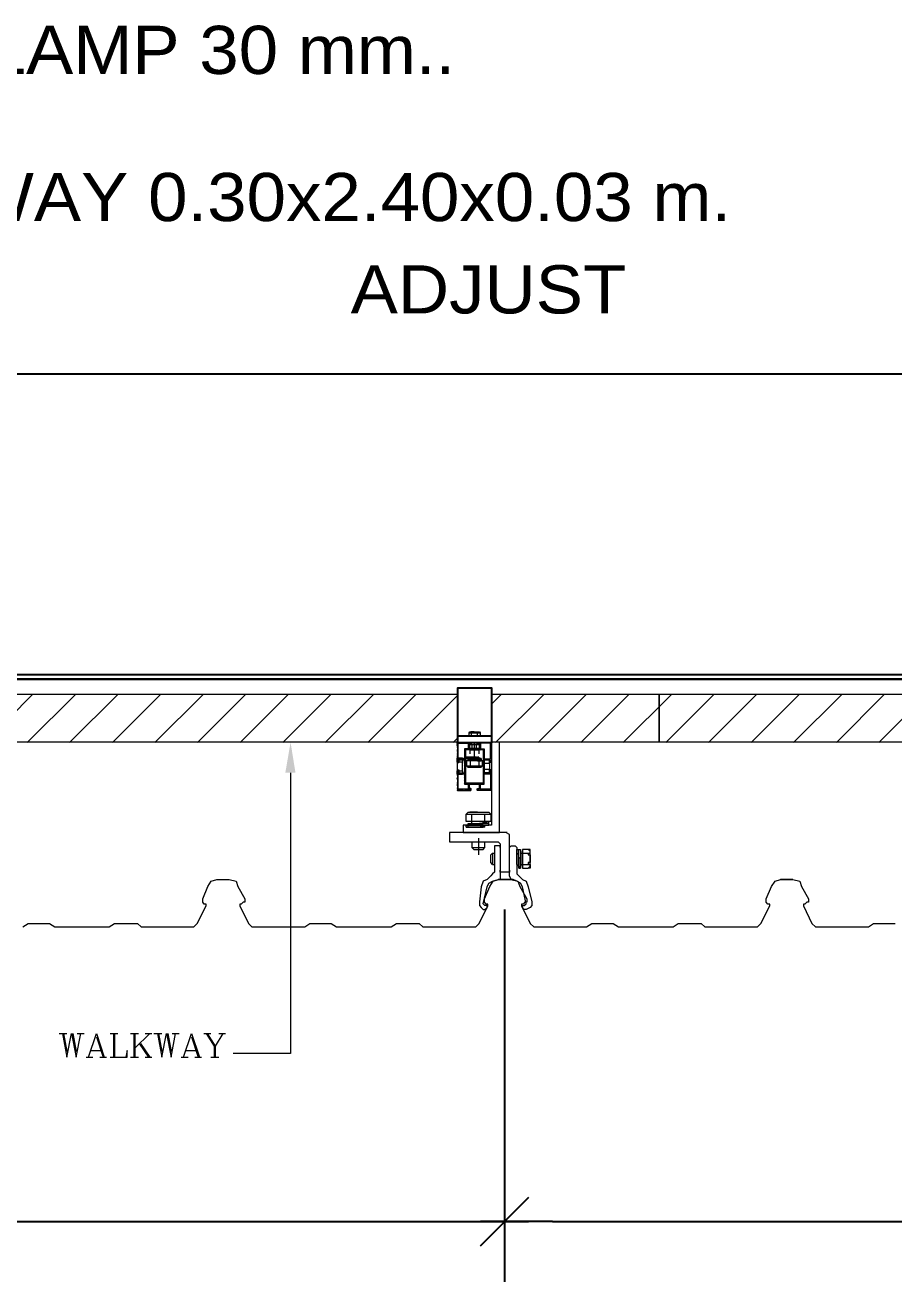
# Model space of a CAD drawing. Header units: millimetres. Extents: x 1732 to 2060, y 1135 to 1322.
# Drawn here: x 1875.6 to 1904.53, y 1141.22 to 1183.08 of the extents above; entities that cross this region are included whole.
import ezdxf

# ---------------------------------------------------------------- set-up
doc = ezdxf.new("R2010")
doc.units = ezdxf.units.MM
doc.layers.get('Defpoints').update_dxf_attribs({"color": 2})
doc.styles.add('MASTER', font='cordia.shx', dxfattribs={"width": 1.1})
doc.dimstyles.new('E0025', dxfattribs={"dimscale": 0.025, "dimtxt": 1.6, "dimasz": 1.6, "dimexe": 2, "dimexo": 1, "dimgap": 2, "dimtad": 1, "dimtih": 1, "dimtoh": 1, "dimdec": 4, "dimzin": 0, "dimdsep": 46, "dimlunit": 6, "dimtxsty": 'MASTER', "dimblk": 'AA', "dimcen": 1, "dimclrd": 256, "dimclre": 256, "dimclrt": 256, "dimadec": 0, "dimazin": 0, "dimtfac": 1, "dimtdec": 4, "dimtix": 1, "dimtmove": 2, "dimatfit": 3, "dimfxl": 1, "dimtolj": 1, "dimtzin": 0, "dimarcsym": 0})

# ---------------------------------------------------------------- blocks, each defined once
blk = doc.blocks.new('AA')
at = {"color": 3}
blk.add_line((-0.5, -0.5), (0.5, 0.5), dxfattribs=at)
at = {"color": 8}
blk.add_line((-1, 0), (0.5, 0), dxfattribs=at)
blk = doc.blocks.new('*D9')
at = {"lineweight": -2}
for p, q in [((2.9885, -0.1789), (2.9885, -0.4881)), ((4.1585, -0.1789), (4.1585, -0.4881)), ((3.0285, -0.4381), (4.1185, -0.4381))]:
    blk.add_line(p, q, dxfattribs=at)
at = {"layer": 'Defpoints', "color": 0}
for p in [(2.9885, -0.1539), (4.1585, -0.1539), (4.1585, -0.4381)]:
    blk.add_point(p, dxfattribs=at)
at = {"linetype": 'ByBlock', "lineweight": -2, "xscale": 0.04, "yscale": 0.04, "zscale": 0.04, "rotation": 180}
blk.add_blockref('AA', (2.9885, -0.4381), dxfattribs=at)
at = {"linetype": 'ByBlock', "lineweight": -2, "xscale": 0.04, "yscale": 0.04, "zscale": 0.04}
blk.add_blockref('AA', (4.1585, -0.4381), dxfattribs=at)
at = {"insert": (3.5735, -0.3681), "char_height": 0.04, "attachment_point": 5, "style": 'MASTER'}
blk.add_mtext('\\A1;1.20', dxfattribs=at)
blk = doc.blocks.new('*D10')
at = {"lineweight": -2}
for p, q in [((4.1585, -0.1789), (4.1585, -0.4881)), ((5.3285, -0.1789), (5.3285, -0.4881)), ((4.1985, -0.4381), (5.2885, -0.4381))]:
    blk.add_line(p, q, dxfattribs=at)
at = {"layer": 'Defpoints', "color": 0}
for p in [(4.1585, -0.1539), (5.3285, -0.1539), (5.3285, -0.4381)]:
    blk.add_point(p, dxfattribs=at)
at = {"linetype": 'ByBlock', "lineweight": -2, "xscale": 0.04, "yscale": 0.04, "zscale": 0.04, "rotation": 180}
blk.add_blockref('AA', (4.1585, -0.4381), dxfattribs=at)
at = {"linetype": 'ByBlock', "lineweight": -2, "xscale": 0.04, "yscale": 0.04, "zscale": 0.04}
blk.add_blockref('AA', (5.3285, -0.4381), dxfattribs=at)
at = {"insert": (4.7435, -0.3681), "char_height": 0.04, "attachment_point": 5, "style": 'MASTER'}
blk.add_mtext('\\A1;1.20', dxfattribs=at)
blk = doc.blocks.new('*D14')
at = {"lineweight": -2}
for p, q in [((2.9753, 0.06), (2.9753, 0.3158)), ((5.3151, 0.06), (5.3151, 0.3158)), ((3.0153, 0.2658), (5.2751, 0.2658))]:
    blk.add_line(p, q, dxfattribs=at)
at = {"layer": 'Defpoints', "color": 0}
for p in [(5.3151, 0.2658), (2.9753, 0.035), (5.3151, 0.035)]:
    blk.add_point(p, dxfattribs=at)
at = {"linetype": 'ByBlock', "lineweight": -2, "xscale": 0.04, "yscale": 0.04, "zscale": 0.04, "rotation": 180}
blk.add_blockref('AA', (2.9753, 0.2658), dxfattribs=at)
at = {"linetype": 'ByBlock', "lineweight": -2, "xscale": 0.04, "yscale": 0.04, "zscale": 0.04}
blk.add_blockref('AA', (5.3151, 0.2658), dxfattribs=at)
at = {"insert": (4.1452, 0.3358), "char_height": 0.04, "attachment_point": 5, "style": 'MASTER'}
blk.add_mtext('\\A1;ADJUST', dxfattribs=at)
blk = doc.blocks.new('A$C03058784')
at = {"color": 3, "lineweight": 0}
blk.add_lwpolyline([(-0.0063, -0.0101), (-0.0079, -0.0086), (-0.0079, 0.0084), (-0.0063, 0.0101), (0, 0.0101), (0, -0.0101)], close=True, dxfattribs=at)
for points in [[(0, 0.0084), (0, 0.0068), (0, 0.0053), (-0.0063, 0.0053), (-0.0063, 0.0101)], [(0, -0.0056), (-0.0063, -0.0056), (-0.0063, -0.0041), (-0.0063, 0.0038), (-0.0063, 0.0053)], [(0, 0.0084), (0, -0.0086)], [(-0.0079, -0.0008), (-0.0079, -0.0071)], [(-0.0079, -0.0056), (-0.0079, -0.0041), (-0.0079, -0.0025)], [(-0.0063, -0.0101), (-0.0063, -0.0056)]]:
    blk.add_lwpolyline(points, dxfattribs=at)
blk = doc.blocks.new('A$Cc067aee0')
blk.add_wipeout([(0, 0), (0.0284, 0), (0.0284, -0.0451), (0, -0.0451)])
at = {"color": 3}
for p, q in [((0.0284, -0.0401), (0, -0.0401)), ((0.0284, -0.0451), (0.0284, -0.0401))]:
    blk.add_line(p, q, dxfattribs=at)
blk.add_lwpolyline([(0, -0.0451), (0.0284, -0.0451), (0.0284, 0), (0, 0)], close=True, dxfattribs=at)
at = {"color": 3, "xscale": 0.4583504039413926, "yscale": 0.4583504039413926, "zscale": 0.4583504039413926, "rotation": 270}
blk.add_blockref('A$C03058784', (0.0143, -0.0401), dxfattribs=at)
blk = doc.blocks.new('A$C39f6e9bc')
at = {"color": 80}
blk.add_line((0.96642, 0.01229), (5.19622, 0.01229), dxfattribs=at)
blk.add_lwpolyline([(5.19622, 0.01229), (0.96642, 0.01229), (0.96642, 0.01634), (5.19622, 0.01634)], close=True, dxfattribs=at)
at = {"color": 8, "lineweight": 0}
blk.add_lwpolyline([(3.36017, -0.04006), (0.3693, -0.04006), (0.3693, 0), (3.36017, 0), (4.28704, 0), (4.28704, -0.04006)], close=True, dxfattribs=at)
for points in [[(3.72701, -0.04031), (3.76707, 0)], [(3.76225, -0.04031), (3.80256, 0)], [(3.79749, -0.04031), (3.8378, 0)], [(3.83299, -0.04031), (3.8733, 0)], [(3.86823, -0.04031), (3.90854, 0)], [(3.90372, -0.04031), (3.94377, 0)], [(3.93896, -0.04031), (3.97927, 0)], [(3.97445, -0.04031), (4.01451, 0)], [(4.00969, -0.04031), (4.05, 0)], [(4.04518, -0.04031), (4.08524, 0)], [(4.08042, -0.04031), (4.12073, 0)], [(4.11592, -0.04031), (4.15597, 0)], [(4.15115, -0.04031), (4.19146, 0)], [(4.18639, -0.04031), (4.2267, 0)], [(4.22189, -0.04031), (4.26194, 0)], [(4.25713, -0.04031), (4.29744, 0)], [(4.48935, -0.04006), (4.28704, -0.04006), (4.28704, 0), (4.48935, 0)], [(4.29262, -0.04031), (4.33268, 0)], [(4.32786, -0.04031), (4.36817, 0)], [(4.36335, -0.04031), (4.40341, 0)], [(4.39859, -0.04031), (4.4389, 0)], [(4.43408, -0.04031), (4.47414, 0)], [(4.46932, -0.04031), (4.50938, 0)], [(3.7587, -0.19344), (3.76301, -0.19065), (3.78076, -0.19065), (3.78507, -0.19344), (3.78659, -0.19344), (3.83045, -0.19344), (3.83476, -0.19065), (3.85377, -0.19065), (3.85682, -0.19344), (3.85808, -0.19344), (3.89915, -0.19344), (3.90068, -0.19344), (3.90346, -0.19065), (3.91082, -0.17594), (3.91082, -0.17442), (3.9093, -0.17442), (3.90803, -0.1729), (3.90803, -0.17011), (3.91234, -0.15972), (3.91513, -0.15541), (3.91969, -0.15389), (3.92983, -0.15389), (3.93566, -0.15541), (3.93718, -0.15972), (3.94301, -0.17011), (3.94301, -0.1729), (3.94149, -0.1729), (3.93997, -0.17442), (3.9387, -0.17442), (3.9387, -0.17594), (3.94606, -0.19065), (3.94885, -0.19344), (3.95037, -0.19344), (3.9927, -0.19344), (3.99701, -0.19065), (4.01476, -0.19065), (4.01907, -0.19344), (4.02059, -0.19344), (4.06445, -0.19344), (4.06876, -0.19065), (4.08777, -0.19065), (4.09082, -0.19344), (4.09208, -0.19344), (4.13315, -0.19344), (4.13468, -0.19344), (4.13746, -0.19065), (4.14482, -0.17594), (4.14482, -0.17442), (4.1433, -0.17442), (4.14203, -0.1729), (4.14203, -0.17011), (4.14634, -0.15972), (4.14913, -0.15541), (4.15369, -0.15389), (4.16383, -0.15389), (4.15369, -0.15389), (4.16383, -0.15389), (4.16966, -0.15541), (4.17118, -0.15972), (4.17701, -0.17011), (4.17701, -0.1729), (4.17549, -0.1729), (4.17397, -0.17442), (4.1727, -0.17442), (4.1727, -0.17594), (4.1798, -0.19065), (4.18285, -0.19344), (4.18437, -0.19344), (4.2267, -0.19344), (4.23101, -0.19065), (4.24876, -0.19065), (4.25307, -0.19344), (4.25459, -0.19344), (4.29845, -0.19344), (4.30276, -0.19065), (4.32177, -0.19065), (4.32482, -0.19344), (4.32608, -0.19344), (4.36715, -0.19344), (4.36868, -0.19344), (4.37146, -0.19065), (4.37882, -0.17594), (4.37882, -0.17442), (4.3773, -0.17442), (4.37577, -0.1729), (4.37577, -0.17011), (4.38034, -0.15972), (4.38313, -0.15541), (4.38769, -0.15389), (4.39783, -0.15389), (4.38769, -0.15389)], [(4.39783, -0.15389), (4.40366, -0.15541), (4.40518, -0.15972), (4.41101, -0.17011), (4.41101, -0.1729), (4.40949, -0.1729), (4.40797, -0.17442), (4.4067, -0.17442), (4.4067, -0.17594), (4.4138, -0.19065), (4.41685, -0.19344), (4.41837, -0.19344), (4.4607, -0.19344), (4.46501, -0.19065), (4.48276, -0.19065)]]:
    blk.add_lwpolyline(points, dxfattribs=at)
at = {"color": 3, "lineweight": 0}
for points in [[(4.11997, -0.04259), (4.11946, -0.0431), (4.11921, -0.0431), (4.11921, -0.04259), (4.11946, -0.04259), (4.11946, -0.04208), (4.11921, -0.04208), (4.11921, -0.04183), (4.11946, -0.04183), (4.11946, -0.04132), (4.11921, -0.04132), (4.11921, -0.04107), (4.11946, -0.04107), (4.11946, -0.04056), (4.11921, -0.04056), (4.11921, -0.04006), (4.11946, -0.04006), (4.13062, -0.04006), (4.13087, -0.04006), (4.13087, -0.04132), (4.13062, -0.04158), (4.12961, -0.04158), (4.12935, -0.04183), (4.12935, -0.04538), (4.13746, -0.04538), (4.13772, -0.04513), (4.13772, -0.04158), (4.1362, -0.04158), (4.1362, -0.04132), (4.13594, -0.04132), (4.13594, -0.04031), (4.1362, -0.04006), (4.14761, -0.04006), (4.14761, -0.04031), (4.14761, -0.04056), (4.14761, -0.04082), (4.14761, -0.04107), (4.14761, -0.04132), (4.14761, -0.04183)], [(4.11921, -0.04208), (4.11997, -0.04132)], [(4.11946, -0.04082), (4.11997, -0.04006)], [(4.12048, -0.04082), (4.12124, -0.04006)], [(4.122, -0.04082), (4.12251, -0.04006)], [(4.12301, -0.04082), (4.12403, -0.04006)], [(4.12428, -0.04082), (4.1253, -0.04006)], [(4.12555, -0.04082), (4.12631, -0.04006)], [(4.12707, -0.04082), (4.12758, -0.04006)], [(4.12834, -0.04082), (4.1291, -0.04006)], [(4.12834, -0.04183), (4.13037, -0.04006)], [(4.1291, -0.04513), (4.13366, -0.04513), (4.13366, -0.04082)], [(4.13011, -0.04158), (4.13087, -0.04082)], [(4.13113, -0.04183), (4.13113, -0.04006)], [(4.13594, -0.04056), (4.1367, -0.04006)], [(4.13594, -0.04183), (4.13594, -0.04006)], [(4.13645, -0.04158), (4.13797, -0.04006)], [(4.13772, -0.04158), (4.13924, -0.04006)], [(4.14685, -0.04107), (4.14685, -0.04082), (4.13848, -0.04082), (4.13848, -0.04538), (4.13873, -0.04538), (4.14177, -0.04538), (4.14177, -0.05375), (4.14228, -0.05375), (4.14685, -0.05375), (4.14685, -0.04107), (4.14761, -0.04056), (4.14761, -0.04031)], [(4.13975, -0.04082), (4.14051, -0.04006)], [(4.14101, -0.04082), (4.14177, -0.04006)], [(4.14228, -0.04082), (4.14304, -0.04006)], [(4.14355, -0.04082), (4.14406, -0.04006)], [(4.14482, -0.04082), (4.14558, -0.04006)], [(4.14608, -0.04082), (4.14685, -0.04006)], [(4.11946, -0.0431), (4.11946, -0.04361), (4.11921, -0.04361), (4.11921, -0.04386), (4.11946, -0.04386), (4.11946, -0.04437), (4.11921, -0.04437), (4.11921, -0.04462), (4.11946, -0.04462), (4.11946, -0.04538), (4.11921, -0.04538), (4.11921, -0.04563), (4.11946, -0.04563), (4.11946, -0.04614), (4.11921, -0.04614), (4.11921, -0.04639), (4.11946, -0.04639), (4.11946, -0.04715), (4.11921, -0.04715), (4.11921, -0.04741), (4.11946, -0.04741), (4.11946, -0.04792), (4.11921, -0.04792), (4.11921, -0.04817), (4.11946, -0.04817), (4.11946, -0.04868), (4.11921, -0.04868), (4.11921, -0.04893), (4.11946, -0.04893), (4.11946, -0.04969), (4.11921, -0.04969), (4.11997, -0.04893)], [(4.11921, -0.04462), (4.11997, -0.04386)], [(4.11921, -0.04741), (4.11997, -0.04639)], [(4.11921, -0.04969), (4.11921, -0.04994), (4.11946, -0.04994), (4.11946, -0.05045), (4.11921, -0.05045), (4.11921, -0.0507), (4.11946, -0.0507), (4.11946, -0.05121), (4.11921, -0.05121), (4.11921, -0.05172), (4.11946, -0.05172), (4.11946, -0.05223), (4.11921, -0.05223), (4.11921, -0.05248), (4.11946, -0.05248), (4.11946, -0.05299), (4.11921, -0.05299), (4.11921, -0.05349), (4.11946, -0.05349), (4.11946, -0.054), (4.11921, -0.054), (4.11921, -0.05425), (4.11946, -0.05425), (4.11946, -0.05476), (4.11921, -0.05476), (4.11921, -0.05501), (4.11946, -0.05501), (4.11946, -0.05577), (4.11921, -0.05577), (4.11921, -0.05603), (4.11946, -0.05603), (4.11946, -0.05654), (4.11921, -0.05654), (4.11921, -0.05679), (4.12073, -0.05679), (4.12099, -0.05654), (4.12099, -0.05451), (4.12504, -0.05451), (4.1253, -0.05476), (4.1253, -0.06541), (4.12504, -0.06541), (4.12504, -0.06566), (4.12124, -0.06566), (4.12099, -0.06541), (4.12099, -0.06313), (4.12073, -0.06313), (4.11946, -0.06313), (4.11921, -0.06363), (4.11946, -0.06363), (4.11946, -0.06414), (4.11921, -0.06414), (4.11921, -0.06465), (4.11946, -0.06465), (4.11946, -0.0649), (4.11921, -0.0649), (4.11921, -0.06541), (4.11946, -0.06541), (4.11946, -0.06566), (4.11921, -0.06566), (4.11921, -0.06617), (4.11946, -0.06617), (4.11946, -0.06668), (4.11921, -0.06668), (4.11921, -0.06693), (4.11946, -0.06693), (4.11946, -0.06744), (4.11997, -0.06693)], [(4.11921, -0.05223), (4.11997, -0.05172)], [(4.11946, -0.04589), (4.11997, -0.04538)], [(4.11946, -0.04842), (4.11997, -0.04766)], [(4.11946, -0.05096), (4.11997, -0.05045)], [(4.1253, -0.04639), (4.12631, -0.04538)], [(4.1253, -0.04766), (4.12606, -0.0469)], [(4.1253, -0.04893), (4.12606, -0.04817)], [(4.1253, -0.0502), (4.12606, -0.04944)], [(4.1253, -0.05172), (4.12606, -0.0507)], [(4.1253, -0.05273), (4.12606, -0.05172)], [(4.14076, -0.04639), (4.12606, -0.04639), (4.12606, -0.07377), (4.12631, -0.07377), (4.14076, -0.07377), (4.14101, -0.07377), (4.14101, -0.04639), (4.14076, -0.04639), (4.14152, -0.04538)], [(4.12656, -0.04639), (4.12758, -0.04538)], [(4.12808, -0.04639), (4.12935, -0.04462)], [(4.12834, -0.0431), (4.12935, -0.04208)], [(4.12834, -0.04437), (4.12935, -0.04335)], [(4.12935, -0.04639), (4.13011, -0.04538)], [(4.13011, -0.04969), (4.13011, -0.04639), (4.13113, -0.04538), (4.1362, -0.04538), (4.13721, -0.04639), (4.13721, -0.04969)], [(4.13011, -0.04639), (4.13721, -0.04639)], [(4.13062, -0.04639), (4.13138, -0.04538)], [(4.13163, -0.04513), (4.13163, -0.04183)], [(4.13163, -0.04639), (4.13265, -0.04538)], [(4.1329, -0.04639), (4.13392, -0.04538)], [(4.13366, -0.05172), (4.13366, -0.04234)], [(4.13797, -0.04513), (4.13366, -0.04513)], [(4.13442, -0.04639), (4.13518, -0.04538)], [(4.13518, -0.04513), (4.13518, -0.04183)], [(4.13569, -0.04639), (4.13645, -0.04538)], [(4.13696, -0.04639), (4.13848, -0.04462)], [(4.13772, -0.04285), (4.13848, -0.04208)], [(4.13772, -0.04411), (4.13848, -0.0431)], [(4.13797, -0.04639), (4.13924, -0.04538)], [(4.13949, -0.04639), (4.14025, -0.04538)], [(4.14101, -0.04715), (4.14177, -0.04639)], [(4.14101, -0.04842), (4.14177, -0.04741)], [(4.14101, -0.04969), (4.14177, -0.04868)], [(4.14101, -0.05096), (4.14177, -0.04994)], [(4.14101, -0.05223), (4.14177, -0.05146)], [(4.14685, -0.04868), (4.14761, -0.04792), (4.14761, -0.04817), (4.14761, -0.04868), (4.14761, -0.04893), (4.14761, -0.04969), (4.14761, -0.04994), (4.14761, -0.05045), (4.14761, -0.0507), (4.14761, -0.05121), (4.14761, -0.05172), (4.14761, -0.05223), (4.14761, -0.05248), (4.14761, -0.05299), (4.14761, -0.05349), (4.14761, -0.054), (4.14761, -0.05425), (4.14761, -0.05476), (4.14761, -0.05501), (4.14761, -0.05577), (4.14659, -0.05679)], [(4.14685, -0.04234), (4.14761, -0.04183), (4.14761, -0.04208), (4.14761, -0.04259), (4.14761, -0.0431), (4.14761, -0.04361), (4.14761, -0.04386), (4.14761, -0.04437), (4.14685, -0.04487)], [(4.14685, -0.04361), (4.14761, -0.0431), (4.14761, -0.04285)], [(4.14685, -0.04639), (4.14761, -0.04563), (4.14761, -0.04538), (4.14761, -0.04462), (4.14761, -0.04437)], [(4.14685, -0.04741), (4.14761, -0.0469)], [(4.14685, -0.04994), (4.14761, -0.04944)], [(4.14685, -0.05146), (4.14761, -0.0507)], [(4.14685, -0.05273), (4.14761, -0.05197)], [(4.14761, -0.04538), (4.14761, -0.04563), (4.14761, -0.04614), (4.14761, -0.04639), (4.14761, -0.04715), (4.14761, -0.04741), (4.14761, -0.04792)], [(4.12377, -0.06363), (4.12377, -0.05654), (4.11921, -0.05654), (4.11921, -0.05299), (4.12377, -0.05299), (4.12377, -0.05654)], [(4.11921, -0.05501), (4.11946, -0.05476), (4.12048, -0.05375)], [(4.11921, -0.05654), (4.11921, -0.06363), (4.12377, -0.06363), (4.12377, -0.06693), (4.11921, -0.06693), (4.11921, -0.06363)], [(4.11946, -0.05349), (4.11997, -0.05273)], [(4.11946, -0.05603), (4.12175, -0.05375)], [(4.11997, -0.05679), (4.12099, -0.05603)], [(4.122, -0.05451), (4.12301, -0.05375)], [(4.12327, -0.05451), (4.12403, -0.05375)], [(4.12454, -0.05451), (4.12606, -0.05324)], [(4.1253, -0.05527), (4.12606, -0.05451)], [(4.1253, -0.05679), (4.12606, -0.05577)], [(4.1253, -0.05806), (4.12606, -0.05679)], [(4.1253, -0.05932), (4.12606, -0.05831)], [(4.1253, -0.06034), (4.12606, -0.05958)], [(4.1253, -0.06186), (4.12606, -0.06085)], [(4.1253, -0.06313), (4.12606, -0.06211)], [(4.12707, -0.05248), (4.12808, -0.05248), (4.12808, -0.05349), (4.13417, -0.05349), (4.1362, -0.05349), (4.13924, -0.05349), (4.1362, -0.05349), (4.13417, -0.05248), (4.13011, -0.05248), (4.1291, -0.05248), (4.12808, -0.05248), (4.1291, -0.05248), (4.12808, -0.05248), (4.12707, -0.05248), (4.12707, -0.05349), (4.12808, -0.05349)], [(4.13924, -0.05451), (4.13417, -0.05451), (4.13113, -0.05349), (4.12808, -0.05349), (4.12707, -0.05349), (4.12808, -0.05349), (4.12808, -0.05451), (4.13113, -0.05451), (4.13417, -0.05451), (4.1362, -0.05451), (4.13721, -0.05552), (4.13823, -0.05552), (4.13721, -0.05552), (4.13823, -0.05552), (4.13924, -0.05552), (4.13823, -0.05552), (4.13721, -0.05451), (4.13417, -0.05451), (4.1362, -0.05451), (4.1362, -0.05552), (4.13721, -0.05552), (4.13011, -0.05552)], [(4.12707, -0.05958), (4.13011, -0.05958)], [(4.13924, -0.05552), (4.12808, -0.05552)], [(4.13721, -0.05248), (4.13721, -0.05349), (4.13518, -0.05248), (4.13315, -0.05248), (4.13113, -0.05248), (4.13011, -0.05248), (4.1291, -0.05248), (4.1362, -0.05248), (4.1362, -0.05349), (4.13823, -0.05349), (4.13924, -0.05349), (4.13924, -0.05451), (4.13924, -0.05552), (4.13823, -0.05552), (4.13721, -0.05552), (4.13721, -0.05958), (4.14025, -0.05958)], [(4.13315, -0.06059), (4.1291, -0.06059)], [(4.13315, -0.05248), (4.13214, -0.05248), (4.13113, -0.05248), (4.13011, -0.05248)], [(4.13011, -0.05451), (4.13011, -0.05552), (4.13011, -0.05958), (4.13113, -0.05958), (4.1362, -0.05958), (4.13721, -0.05958)], [(4.13011, -0.06059), (4.13113, -0.06059), (4.13214, -0.06059)], [(4.13721, -0.05248), (4.1362, -0.05248)], [(4.14101, -0.05349), (4.14177, -0.05273)], [(4.14101, -0.05476), (4.14203, -0.05375)], [(4.14101, -0.05603), (4.14177, -0.05501)], [(4.14101, -0.0573), (4.14177, -0.05654)], [(4.14101, -0.05856), (4.14177, -0.0578)], [(4.14101, -0.05983), (4.14177, -0.05907)], [(4.14101, -0.06135), (4.14177, -0.06034)], [(4.14101, -0.06237), (4.14177, -0.06161)], [(4.14203, -0.05451), (4.14203, -0.05476), (4.14177, -0.05476), (4.14177, -0.06541), (4.14228, -0.06566), (4.14608, -0.06566), (4.14608, -0.06541), (4.14608, -0.06313), (4.14761, -0.06313), (4.14761, -0.06363), (4.14761, -0.06414), (4.14761, -0.06465), (4.14761, -0.0649), (4.14761, -0.06541), (4.14761, -0.06566), (4.14761, -0.06617), (4.14761, -0.06668), (4.14761, -0.06693), (4.14761, -0.06744), (4.14761, -0.06769), (4.14761, -0.06845), (4.14761, -0.06921), (4.14761, -0.06946), (4.14761, -0.07023), (4.14761, -0.07048), (4.14761, -0.07099)], [(4.14608, -0.05755), (4.14177, -0.05755)], [(4.14608, -0.06262), (4.14177, -0.06262)], [(4.14761, -0.05577), (4.14761, -0.05603), (4.14761, -0.05628), (4.14761, -0.05654), (4.14761, -0.05679), (4.14608, -0.05679), (4.14608, -0.05654), (4.14608, -0.05476), (4.14608, -0.05451), (4.14228, -0.05451)], [(4.14254, -0.05451), (4.1433, -0.05375)], [(4.1438, -0.05451), (4.14456, -0.05375)], [(4.14507, -0.05451), (4.14583, -0.05375)], [(4.14608, -0.05476), (4.14761, -0.05299)], [(4.14608, -0.05603), (4.14761, -0.05451)], [(4.14786, -0.05679), (4.14608, -0.05679)], [(4.14685, -0.05375), (4.14685, -0.05349)], [(3.98079, -0.06541), (3.98079, -0.29839), (3.93313, -0.29839)], [(4.11921, -0.06515), (4.11946, -0.0649), (4.12099, -0.06363)], [(4.11921, -0.06744), (4.11921, -0.06744)], [(4.11946, -0.06744), (4.11921, -0.06744), (4.11921, -0.06769), (4.11946, -0.06769), (4.11946, -0.06845), (4.11921, -0.06845), (4.11946, -0.06845), (4.11946, -0.06921), (4.11921, -0.06921), (4.11921, -0.06946), (4.11946, -0.06946), (4.11946, -0.07023), (4.11921, -0.07023), (4.11921, -0.07048), (4.11946, -0.07048), (4.11946, -0.07099), (4.11921, -0.07099), (4.11921, -0.07124), (4.11946, -0.07124), (4.11946, -0.072), (4.11921, -0.072), (4.11946, -0.072), (4.11946, -0.07276), (4.11921, -0.07276), (4.11921, -0.07301), (4.11946, -0.07301), (4.11946, -0.07352), (4.11921, -0.07352), (4.11921, -0.07377), (4.11946, -0.07377), (4.11946, -0.07428), (4.11921, -0.07428), (4.11921, -0.07479), (4.11946, -0.07479), (4.11946, -0.07504), (4.11921, -0.07504), (4.11921, -0.07555), (4.11946, -0.07555), (4.11946, -0.07606), (4.11921, -0.07606), (4.11921, -0.07631), (4.11946, -0.07631), (4.11946, -0.07707), (4.11921, -0.07707), (4.11946, -0.07707), (4.11946, -0.07783), (4.11921, -0.07783), (4.11921, -0.07808), (4.11946, -0.07808), (4.11946, -0.07885), (4.11921, -0.07885), (4.11921, -0.0791), (4.11946, -0.0791), (4.11946, -0.07961), (4.11921, -0.07961), (4.11921, -0.07986), (4.11946, -0.08011), (4.13062, -0.08011), (4.13062, -0.07986), (4.13087, -0.07986), (4.13087, -0.07859), (4.13062, -0.07834), (4.12935, -0.07834), (4.12935, -0.07479), (4.12961, -0.07479), (4.13746, -0.07479), (4.13848, -0.07377)], [(4.11921, -0.07023), (4.11921, -0.06997)], [(4.11921, -0.07276), (4.11921, -0.07276)], [(4.11946, -0.06363), (4.11997, -0.06313)], [(4.11946, -0.06617), (4.12099, -0.06465)], [(4.11946, -0.0687), (4.11997, -0.0682)], [(4.11946, -0.06997), (4.11997, -0.06946)], [(4.11946, -0.07124), (4.11997, -0.07048)], [(4.11946, -0.07251), (4.11997, -0.072)], [(4.11972, -0.08011), (4.12048, -0.0791), (4.11997, -0.0791), (4.11997, -0.06617), (4.12504, -0.06617), (4.1253, -0.06642), (4.1253, -0.07479), (4.12834, -0.07479), (4.12834, -0.0791), (4.12048, -0.0791)], [(4.12073, -0.06617), (4.12149, -0.06566)], [(4.122, -0.06617), (4.12276, -0.06566)], [(4.12301, -0.06617), (4.12403, -0.06566)], [(4.12428, -0.06617), (4.12606, -0.06465)], [(4.1253, -0.06414), (4.12606, -0.06313)], [(4.1253, -0.06693), (4.12606, -0.06592)], [(4.1253, -0.0682), (4.12606, -0.06718)], [(4.1253, -0.06946), (4.12606, -0.06845)], [(4.1253, -0.07048), (4.12606, -0.06972)], [(4.1253, -0.072), (4.12606, -0.07099)], [(4.1253, -0.07327), (4.12606, -0.07225)], [(4.14025, -0.07479), (4.14177, -0.07301)], [(4.14101, -0.06363), (4.14177, -0.06287)], [(4.14101, -0.0649), (4.14177, -0.06414)], [(4.14101, -0.06642), (4.14203, -0.06541)], [(4.14101, -0.06744), (4.14177, -0.06668)], [(4.14101, -0.0687), (4.14177, -0.06794)], [(4.14101, -0.06997), (4.14177, -0.06921)], [(4.14101, -0.07149), (4.14177, -0.07048)], [(4.14101, -0.07276), (4.14177, -0.07175)], [(4.14228, -0.06617), (4.14304, -0.06566)], [(4.14355, -0.06617), (4.14431, -0.06566)], [(4.14482, -0.06617), (4.14558, -0.06566)], [(4.14786, -0.06287), (4.14608, -0.06287)], [(4.14608, -0.06363), (4.14659, -0.06313)], [(4.14608, -0.0649), (4.14761, -0.06313)], [(4.14608, -0.06617), (4.14761, -0.06465)], [(4.14685, -0.06668), (4.14761, -0.06592)], [(4.14685, -0.06794), (4.14761, -0.06744)], [(4.14685, -0.06921), (4.14761, -0.06845)], [(4.14685, -0.07048), (4.14761, -0.06972)], [(4.14685, -0.07175), (4.14761, -0.07099), (4.14761, -0.07124), (4.14761, -0.072), (4.14761, -0.07276), (4.14761, -0.07301), (4.14761, -0.07352), (4.14685, -0.07428)], [(4.14685, -0.07301), (4.14761, -0.07225)], [(4.11921, -0.07631), (4.11997, -0.0758)], [(4.11921, -0.0791), (4.11997, -0.07808)], [(4.11946, -0.07377), (4.11997, -0.07327)], [(4.11946, -0.07504), (4.11997, -0.07454)], [(4.11946, -0.07758), (4.11997, -0.07707)], [(4.12099, -0.08011), (4.12175, -0.0791)], [(4.122, -0.08011), (4.12301, -0.0791)], [(4.12327, -0.08011), (4.12403, -0.0791)], [(4.12479, -0.08011), (4.1253, -0.0791)], [(4.1253, -0.07454), (4.12606, -0.07352)], [(4.12606, -0.08011), (4.12682, -0.0791)], [(4.12631, -0.07479), (4.12707, -0.07377)], [(4.12732, -0.07479), (4.12834, -0.07377)], [(4.12732, -0.08011), (4.12808, -0.0791)], [(4.12834, -0.07479), (4.12961, -0.07377)], [(4.12834, -0.07606), (4.12935, -0.0753)], [(4.12834, -0.07732), (4.12935, -0.07656)], [(4.12834, -0.07859), (4.12935, -0.07783)], [(4.12834, -0.08011), (4.13011, -0.07834)], [(4.12986, -0.07479), (4.13087, -0.07377)], [(4.12986, -0.08011), (4.13087, -0.07885)], [(4.13138, -0.07479), (4.13214, -0.07377)], [(4.13265, -0.07479), (4.13341, -0.07377)], [(4.13392, -0.07479), (4.13468, -0.07377)], [(4.13493, -0.07479), (4.13594, -0.07377)], [(4.14761, -0.07352), (4.14761, -0.07377), (4.14761, -0.07428), (4.14761, -0.07479), (4.14761, -0.07504), (4.14761, -0.07555), (4.14761, -0.07606), (4.14761, -0.07631), (4.14761, -0.07707), (4.14761, -0.07783), (4.14761, -0.07808), (4.14761, -0.07885), (4.14761, -0.0791), (4.14761, -0.07961), (4.14761, -0.07986), (4.14761, -0.08011), (4.1362, -0.08011), (4.13594, -0.07986), (4.13594, -0.07859), (4.1362, -0.07859), (4.1362, -0.07834), (4.13746, -0.07834), (4.13772, -0.07834), (4.13772, -0.07808), (4.13772, -0.07479), (4.13746, -0.07479)], [(4.13594, -0.07885), (4.13645, -0.07834)], [(4.1362, -0.07986), (4.13848, -0.07758)], [(4.13645, -0.07479), (4.13721, -0.07377)], [(4.13746, -0.08011), (4.13848, -0.0791)], [(4.13772, -0.07606), (4.13848, -0.07504)], [(4.13772, -0.07707), (4.13848, -0.07631)], [(4.13873, -0.07479), (4.13975, -0.07377)], [(4.13873, -0.08011), (4.13949, -0.0791)], [(4.13975, -0.08011), (4.14076, -0.0791)], [(4.14127, -0.07479), (4.14177, -0.07428)], [(4.14127, -0.08011), (4.14203, -0.0791)], [(4.14254, -0.08011), (4.1433, -0.0791)], [(4.1438, -0.08011), (4.14456, -0.0791)], [(4.14507, -0.08011), (4.14583, -0.0791)], [(4.14659, -0.08011), (4.14761, -0.07859)], [(4.14685, -0.07555), (4.14761, -0.07479)], [(4.14685, -0.07682), (4.14761, -0.07606)], [(4.14685, -0.07808), (4.14761, -0.07732)], [(4.12682, -0.09963), (4.13138, -0.09963)], [(4.1362, -0.09811), (4.12986, -0.09811)], [(4.14228, -0.11054), (4.14228, -0.10901), (4.13924, -0.11054), (4.1362, -0.11054), (4.13315, -0.11054), (4.13138, -0.11054), (4.12986, -0.11054), (4.14076, -0.11054), (4.14076, -0.10901), (4.14406, -0.10901), (4.14558, -0.10901), (4.14558, -0.10749), (4.14558, -0.10597), (4.14406, -0.10597), (4.14228, -0.10597), (4.14228, -0.09963), (4.1471, -0.09963)], [(4.13138, -0.09811), (4.13315, -0.09811), (4.13468, -0.09811)], [(4.13138, -0.10749), (4.13138, -0.10597), (4.13138, -0.09963), (4.13315, -0.09963), (4.14076, -0.09963), (4.14228, -0.09963)], [(4.14558, -0.10749), (4.13772, -0.10749), (4.13315, -0.10901), (4.12834, -0.10901), (4.12682, -0.10901), (4.12834, -0.10901), (4.12834, -0.10749), (4.13315, -0.10749), (4.13772, -0.10749), (4.14076, -0.10749), (4.14228, -0.10597), (4.14406, -0.10597), (4.14228, -0.10597), (4.14406, -0.10597), (4.14558, -0.10597), (4.14406, -0.10597), (4.14228, -0.10749), (4.13772, -0.10749), (4.14076, -0.10749), (4.14076, -0.10597), (4.14228, -0.10597), (4.13138, -0.10597)], [(4.12682, -0.11054), (4.12834, -0.11054), (4.12834, -0.10901), (4.13772, -0.10901), (4.14076, -0.10901), (4.14558, -0.10901), (4.14076, -0.10901), (4.13772, -0.11054), (4.13138, -0.11054), (4.12986, -0.11054), (4.12834, -0.11054), (4.12986, -0.11054), (4.12834, -0.11054), (4.12682, -0.11054), (4.12682, -0.10901), (4.12834, -0.10901)], [(4.14558, -0.10597), (4.12834, -0.10597)], [(4.1362, -0.11054), (4.13468, -0.11054), (4.13315, -0.11054), (4.13138, -0.11054)], [(4.14228, -0.11054), (4.14076, -0.11054)], [(4.16256, -0.12752), (4.16408, -0.126), (4.16738, -0.126), (4.1689, -0.12752), (4.1689, -0.1478), (4.1689, -0.14932), (4.17042, -0.15085), (4.17346, -0.15389), (4.17651, -0.15541), (4.17828, -0.16023), (4.18132, -0.17265), (4.18132, -0.17569), (4.1798, -0.17721), (4.17651, -0.17899), (4.17499, -0.17899), (4.17346, -0.17721), (4.17346, -0.17569), (4.17499, -0.17569), (4.17651, -0.17417), (4.17346, -0.16023), (4.17194, -0.15718), (4.1689, -0.15541), (4.16561, -0.15389), (4.16408, -0.15389), (4.16256, -0.15085), (4.16256, -0.11814), (4.16256, -0.11662), (4.15952, -0.1151), (4.11439, -0.1151), (4.11287, -0.1151), (4.11287, -0.11662), (4.11287, -0.12118), (4.11287, -0.1227), (4.11439, -0.1227), (4.15318, -0.1227), (4.15496, -0.12448), (4.15496, -0.15085), (4.15496, -0.15389), (4.15318, -0.15389)], [(4.16079, -0.1151), (4.11313, -0.1151)], [(4.13138, -0.1227), (4.13138, -0.12752), (4.13315, -0.12904), (4.14076, -0.12904), (4.14228, -0.12752), (4.14228, -0.1227)], [(4.13696, -0.11966), (4.13696, -0.13361)], [(4.13138, -0.12752), (4.14228, -0.12752)], [(4.15496, -0.12752), (4.15496, -0.126), (4.15318, -0.126), (4.15014, -0.126), (4.15014, -0.12752), (4.15014, -0.1478), (4.14862, -0.14932), (4.1471, -0.15085), (4.14406, -0.15389), (4.14076, -0.15541), (4.13924, -0.16023), (4.13772, -0.17265), (4.13772, -0.17569), (4.13924, -0.17721), (4.14076, -0.17899), (4.14228, -0.17899), (4.14406, -0.17721), (4.14406, -0.17569), (4.14228, -0.17569), (4.14076, -0.17417), (4.14406, -0.16023), (4.14558, -0.15718), (4.14862, -0.15541), (4.15318, -0.15389), (4.16408, -0.15389)], [(4.14862, -0.13208), (4.15014, -0.13208)], [(4.1689, -0.13208), (4.1689, -0.13056), (4.1689, -0.12904)], [(4.1689, -0.13994), (4.1689, -0.13842), (4.1689, -0.13538), (4.1689, -0.13208), (4.1689, -0.13538), (4.1689, -0.13842), (4.1689, -0.14146), (4.17042, -0.14299), (4.17042, -0.14451), (4.17042, -0.14299), (4.17042, -0.13361), (4.1689, -0.13208), (4.1689, -0.12904), (4.17042, -0.12904), (4.17194, -0.12904), (4.17194, -0.13208), (4.17194, -0.13538), (4.17194, -0.1369), (4.17194, -0.14146), (4.17194, -0.14451), (4.17194, -0.1369), (4.17042, -0.13538), (4.17042, -0.12904), (4.17194, -0.12904)], [(4.17042, -0.14299), (4.1689, -0.14146), (4.1689, -0.13208), (4.1689, -0.12904), (4.1689, -0.13056)], [(4.17194, -0.13208), (4.17346, -0.13208), (4.17828, -0.13208), (4.1798, -0.13208), (4.1798, -0.12904), (4.17828, -0.12904)], [(4.17828, -0.13208), (4.17828, -0.13361), (4.1798, -0.13361), (4.1798, -0.13994), (4.17828, -0.13994), (4.17828, -0.14146), (4.1798, -0.14146), (4.1798, -0.14451), (4.17828, -0.14451), (4.1798, -0.14299), (4.1798, -0.13056), (4.17828, -0.12904), (4.17346, -0.12904), (4.17346, -0.14451), (4.17828, -0.14451)], [(4.17346, -0.14299), (4.17346, -0.13056)], [(4.17346, -0.13208), (4.17346, -0.14146), (4.17346, -0.13208)], [(4.1798, -0.13361), (4.1798, -0.13056)], [(4.14862, -0.14146), (4.15014, -0.14146)], [(4.17194, -0.14146), (4.17194, -0.14299), (4.17194, -0.1369), (4.17194, -0.14146), (4.17346, -0.14146), (4.17828, -0.14146)], [(4.16256, -0.14628), (4.16256, -0.1478), (4.16104, -0.1478), (4.15648, -0.1478), (4.15496, -0.1478), (4.15496, -0.14628)]]:
    blk.add_lwpolyline(points, dxfattribs=at)
for points in [[(4.1253, -0.04538), (4.1253, -0.05375), (4.11997, -0.05375), (4.11997, -0.04107), (4.12048, -0.04082), (4.12834, -0.04082), (4.12834, -0.04538)], [(4.14786, -0.10876), (4.12428, -0.10876), (4.12428, -0.1151), (4.15445, -0.1151), (4.15445, -0.04006), (4.14786, -0.04006)], [(4.14101, -0.04639), (4.12606, -0.04639), (4.12606, -0.07377), (4.14101, -0.07377)], [(4.12935, -0.04513), (4.12935, -0.04183), (4.13772, -0.04183), (4.13772, -0.04513)], [(4.12707, -0.05958), (4.12808, -0.06059), (4.13924, -0.06059), (4.14025, -0.05958), (4.14025, -0.05552), (4.12707, -0.05552)], [(4.14177, -0.06541), (4.14177, -0.05476), (4.14608, -0.05476), (4.14608, -0.06541)], [(4.14685, -0.06642), (4.14685, -0.0791), (4.13848, -0.0791), (4.13848, -0.07479), (4.14177, -0.07479), (4.14177, -0.06642), (4.14203, -0.06617), (4.14685, -0.06617)], [(4.12682, -0.09963), (4.12834, -0.09811), (4.14558, -0.09811), (4.1471, -0.09963), (4.1471, -0.10597), (4.12682, -0.10597)], [(4.14862, -0.13208), (4.14862, -0.14146), (4.1471, -0.13994), (4.1471, -0.13361)], [(4.17194, -0.14451), (4.17042, -0.14451)]]:
    blk.add_lwpolyline(points, close=True, dxfattribs=at)
at = {"color": 7, "lineweight": 0}
for points in [[(3.78867, -0.28192), (3.79526, -0.28192)], [(3.79146, -0.28192), (3.79526, -0.30169), (3.79906, -0.28192), (3.80287, -0.30169), (3.80667, -0.28192)], [(3.79247, -0.28192), (3.79526, -0.29687)], [(3.80008, -0.28192), (3.80287, -0.29687)], [(3.80388, -0.28192), (3.80946, -0.28192)], [(3.81326, -0.30169), (3.81985, -0.28192), (3.82619, -0.30169)], [(3.81985, -0.2847), (3.82543, -0.30169)], [(3.83101, -0.28192), (3.8376, -0.28192)], [(3.8338, -0.28192), (3.8338, -0.30169)], [(3.83481, -0.28192), (3.83481, -0.30169)], [(3.84799, -0.28192), (3.85459, -0.28192)], [(3.85078, -0.28192), (3.85078, -0.30169)], [(3.85154, -0.28192), (3.85154, -0.30169)], [(3.86397, -0.28192), (3.85154, -0.29408)], [(3.85535, -0.29028), (3.86295, -0.30169)], [(3.85636, -0.29028), (3.86397, -0.30169)], [(3.86016, -0.28192), (3.86574, -0.28192)], [(3.86751, -0.28192), (3.87411, -0.28192)], [(3.87056, -0.28192), (3.87411, -0.30169), (3.87791, -0.28192), (3.88171, -0.30169), (3.88551, -0.28192)], [(3.87132, -0.28192), (3.87411, -0.29687)], [(3.87892, -0.28192), (3.88171, -0.29687)], [(3.88273, -0.28192), (3.8883, -0.28192)], [(3.89211, -0.30169), (3.8987, -0.28192), (3.90529, -0.30169)], [(3.8987, -0.2847), (3.90428, -0.30169)], [(3.90884, -0.28192), (3.91467, -0.28192)], [(3.91087, -0.28192), (3.91746, -0.29231), (3.91746, -0.30169)], [(3.91163, -0.28192), (3.91822, -0.29231), (3.91822, -0.30169)], [(3.92481, -0.28192), (3.91822, -0.29231)], [(3.92126, -0.28192), (3.92684, -0.28192)], [(3.81123, -0.30169), (3.81681, -0.30169)], [(3.81504, -0.29611), (3.8234, -0.29611)], [(3.82264, -0.30169), (3.82822, -0.30169)], [(3.83101, -0.30169), (3.8452, -0.30169), (3.8452, -0.29611), (3.84419, -0.30169)], [(3.84799, -0.30169), (3.85459, -0.30169)], [(3.86016, -0.30169), (3.86574, -0.30169)], [(3.89008, -0.30169), (3.89591, -0.30169)], [(3.89388, -0.29611), (3.90225, -0.29611)], [(3.90149, -0.30169), (3.90706, -0.30169)], [(3.91467, -0.30169), (3.92126, -0.30169)]]:
    blk.add_lwpolyline(points, dxfattribs=at)
at = {"color": 3, "transparency": 33554559}
blk.add_solid([(3.97661, -0.06515), (3.98092, -0.04006), (3.98497, -0.06515)], dxfattribs=at)
dim = blk.add_aligned_dim(p1=(2.97532, 0.03499), p2=(5.31507, 0.03499), distance=0.23085, text='ADJUST', dimstyle='E0025', override={"dimtxsty": 'MASTER'})
dim.commit()
dim.dimension.update_dxf_attribs({"geometry": '*D14', "text_midpoint": (4.1452, 0.33584)})
for p1, p2, picture, middle in [((2.98851, -0.15389), (4.15851, -0.15389), '*D9', (3.57351, -0.36815)), ((4.15851, -0.15389), (5.32851, -0.15389), '*D10', (4.74351, -0.36815))]:
    dim = blk.add_aligned_dim(p1=p1, p2=p2, distance=-0.28426, text='1.20', dimstyle='E0025')
    dim.commit()
    dim.dimension.update_dxf_attribs({"geometry": picture, "text_midpoint": middle})
blk = doc.blocks.new('A$C1068fede')
blk.add_blockref('A$C39f6e9bc', (-5.5483, 0))
at = {"char_height": 0.04, "attachment_point": 7, "style": 'MASTER'}
for s, insert in [('\\A1;END CLAMP 30 mm..', (-2.0028, 0.5144)), ('\\A1;WALKWAY 0.30x2.40x0.03 m.', (-2.0028, 0.3922))]:
    blk.add_mtext(s, dxfattribs=dict(at, insert=insert))
blk.add_blockref('A$Cc067aee0', (-1.4288, 0.005))

msp = doc.modelspace()

# ---------------------------------------------------------------- block references
at = {"xscale": 40.10805704610954, "yscale": 40.10805704610954, "zscale": 40.10805704610954}
msp.add_blockref('A$C1068fede', (1947.307, 1160.798), dxfattribs=at)

doc.saveas('drawing.dxf')
